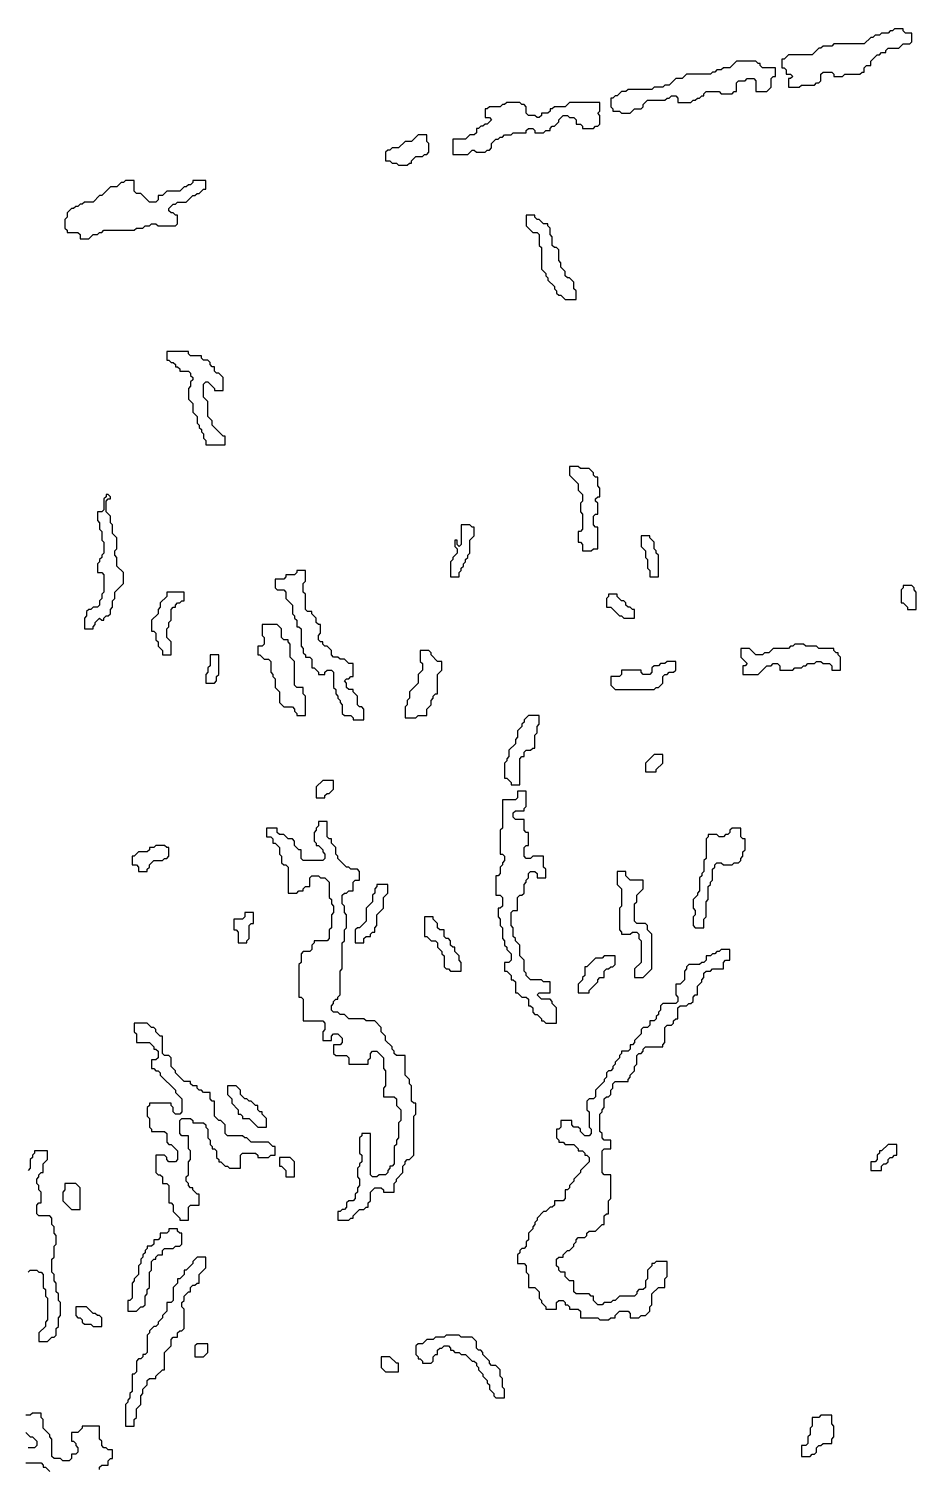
# Model space of a CAD drawing. Header units: metres. Extents: x 0 to 100, y 0 to 141.
# Drawn here: x 59.73 to 69.98, y 120.23 to 136.83 of the extents above; entities that cross this region are included whole.
import ezdxf

# ---------------------------------------------------------------- set-up
doc = ezdxf.new("R2010")
doc.units = ezdxf.units.M

msp = doc.modelspace()

# ---------------------------------------------------------------- linework, layer by layer
for points in [[(69.725, 136.825), (69.7, 136.8), (69.675, 136.8), (69.65, 136.775), (69.575, 136.775), (69.55, 136.75), (69.5, 136.75), (69.475, 136.725), (69.45, 136.725), (69.375, 136.65), (69.025, 136.65), (69, 136.625), (68.9, 136.625), (68.875, 136.6), (68.85, 136.6), (68.775, 136.525), (68.5, 136.525), (68.45, 136.475), (68.425, 136.475), (68.425, 136.375), (68.45, 136.375), (68.475, 136.35), (68.475, 136.3), (68.525, 136.3), (68.55, 136.275), (68.525, 136.25), (68.5, 136.25), (68.5, 136.15), (68.625, 136.15), (68.65, 136.175), (68.8, 136.175), (68.825, 136.2), (68.85, 136.2), (68.875, 136.225), (68.875, 136.3), (68.9, 136.325), (69, 136.325), (69.025, 136.3), (69.025, 136.275), (69.125, 136.275), (69.15, 136.3), (69.325, 136.3), (69.35, 136.325), (69.375, 136.325), (69.375, 136.375), (69.4, 136.4), (69.45, 136.4), (69.45, 136.45), (69.525, 136.525), (69.55, 136.525), (69.575, 136.55), (69.625, 136.55), (69.625, 136.575), (69.65, 136.6), (69.775, 136.6), (69.825, 136.65), (69.9, 136.65), (69.925, 136.675), (69.925, 136.775), (69.85, 136.775), (69.825, 136.8), (69.825, 136.825)], [(67.9, 136.45), (67.825, 136.375), (67.75, 136.375), (67.725, 136.35), (67.675, 136.35), (67.65, 136.325), (67.625, 136.325), (67.6, 136.3), (67.325, 136.3), (67.275, 136.25), (67.2, 136.25), (67.125, 136.175), (67.075, 136.175), (67.05, 136.15), (66.95, 136.15), (66.925, 136.125), (66.65, 136.125), (66.625, 136.1), (66.575, 136.1), (66.525, 136.05), (66.5, 136.05), (66.475, 136.025), (66.45, 136.025), (66.45, 135.925), (66.475, 135.9), (66.475, 135.875), (66.55, 135.875), (66.575, 135.85), (66.675, 135.85), (66.725, 135.9), (66.8, 135.9), (66.825, 135.925), (66.825, 135.95), (66.875, 136), (67.075, 136), (67.1, 136.025), (67.125, 136.025), (67.15, 136.05), (67.2, 136.05), (67.225, 136.025), (67.225, 135.975), (67.375, 135.975), (67.4, 136), (67.425, 136), (67.45, 136.025), (67.475, 136.025), (67.5, 136.05), (67.525, 136.05), (67.525, 136.075), (67.55, 136.1), (67.7, 136.1), (67.725, 136.075), (67.85, 136.075), (67.875, 136.1), (67.9, 136.1), (67.9, 136.2), (67.925, 136.225), (68, 136.225), (68.025, 136.25), (68.1, 136.25), (68.125, 136.225), (68.125, 136.1), (68.25, 136.1), (68.3, 136.15), (68.3, 136.25), (68.325, 136.275), (68.35, 136.275), (68.35, 136.375), (68.2, 136.375), (68.175, 136.4), (68.175, 136.425), (68.15, 136.425), (68.125, 136.45)], [(65.25, 135.975), (65.225, 135.95), (65.2, 135.95), (65.175, 135.925), (65.05, 135.925), (65.025, 135.9), (65, 135.9), (65, 135.8), (65.05, 135.8), (65.075, 135.775), (65.025, 135.725), (65, 135.725), (64.975, 135.7), (64.95, 135.7), (64.925, 135.675), (64.9, 135.675), (64.9, 135.625), (64.875, 135.6), (64.825, 135.6), (64.775, 135.55), (64.625, 135.55), (64.625, 135.375), (64.8, 135.375), (64.85, 135.425), (64.875, 135.425), (64.9, 135.4), (65, 135.4), (65.025, 135.425), (65.05, 135.425), (65.075, 135.45), (65.075, 135.5), (65.125, 135.55), (65.15, 135.55), (65.175, 135.575), (65.2, 135.575), (65.225, 135.6), (65.3, 135.6), (65.325, 135.625), (65.475, 135.625), (65.475, 135.65), (65.5, 135.675), (65.55, 135.675), (65.575, 135.65), (65.575, 135.625), (65.675, 135.625), (65.7, 135.65), (65.75, 135.65), (65.75, 135.675), (65.775, 135.7), (65.8, 135.7), (65.85, 135.75), (65.85, 135.775), (65.9, 135.825), (65.95, 135.825), (65.975, 135.8), (66.025, 135.8), (66.05, 135.775), (66.05, 135.725), (66.1, 135.725), (66.125, 135.7), (66.125, 135.675), (66.25, 135.675), (66.275, 135.7), (66.3, 135.7), (66.325, 135.725), (66.325, 135.825), (66.3, 135.85), (66.325, 135.875), (66.325, 135.975), (65.975, 135.975), (65.925, 135.925), (65.8, 135.925), (65.775, 135.9), (65.75, 135.9), (65.75, 135.875), (65.725, 135.85), (65.65, 135.85), (65.65, 135.825), (65.625, 135.8), (65.6, 135.8), (65.575, 135.825), (65.5, 135.825), (65.475, 135.85), (65.475, 135.925), (65.45, 135.95), (65.425, 135.95), (65.4, 135.975)], [(64.225, 135.6), (64.15, 135.525), (64.075, 135.525), (64, 135.45), (63.925, 135.45), (63.9, 135.425), (63.875, 135.425), (63.85, 135.4), (63.85, 135.3), (63.9, 135.3), (63.925, 135.275), (63.975, 135.275), (64, 135.25), (64.1, 135.25), (64.125, 135.275), (64.15, 135.275), (64.15, 135.3), (64.2, 135.35), (64.275, 135.35), (64.3, 135.375), (64.325, 135.375), (64.35, 135.4), (64.35, 135.5), (64.325, 135.525), (64.325, 135.6)], [(60.85, 135.075), (60.825, 135.05), (60.8, 135.05), (60.75, 135), (60.675, 135), (60.575, 134.9), (60.55, 134.9), (60.475, 134.825), (60.375, 134.825), (60.35, 134.8), (60.325, 134.8), (60.3, 134.775), (60.275, 134.775), (60.25, 134.75), (60.225, 134.75), (60.175, 134.7), (60.175, 134.65), (60.15, 134.625), (60.15, 134.525), (60.175, 134.5), (60.175, 134.475), (60.3, 134.475), (60.325, 134.45), (60.325, 134.4), (60.425, 134.4), (60.475, 134.45), (60.525, 134.45), (60.55, 134.475), (60.575, 134.475), (60.6, 134.5), (60.95, 134.5), (60.975, 134.525), (61.05, 134.525), (61.075, 134.55), (61.125, 134.55), (61.15, 134.575), (61.2, 134.575), (61.225, 134.55), (61.425, 134.55), (61.45, 134.575), (61.45, 134.675), (61.425, 134.675), (61.4, 134.7), (61.375, 134.7), (61.35, 134.725), (61.35, 134.75), (61.4, 134.8), (61.425, 134.8), (61.45, 134.825), (61.55, 134.825), (61.625, 134.9), (61.65, 134.9), (61.675, 134.925), (61.7, 134.925), (61.75, 134.975), (61.775, 134.975), (61.775, 135.075), (61.625, 135.075), (61.625, 135.05), (61.6, 135.025), (61.575, 135.025), (61.55, 135), (61.525, 135), (61.475, 134.95), (61.325, 134.95), (61.275, 134.9), (61.225, 134.9), (61.225, 134.85), (61.2, 134.825), (61.125, 134.825), (61.025, 134.925), (60.975, 134.925), (60.95, 134.95), (60.95, 135.075)], [(65.475, 134.675), (65.475, 134.55), (65.55, 134.475), (65.6, 134.475), (65.625, 134.45), (65.625, 134.325), (65.65, 134.3), (65.65, 134.05), (65.7, 134), (65.7, 133.975), (65.725, 133.95), (65.725, 133.925), (65.8, 133.85), (65.8, 133.825), (65.825, 133.8), (65.825, 133.775), (65.85, 133.75), (65.875, 133.75), (65.925, 133.7), (66.05, 133.7), (66.05, 133.8), (66.025, 133.825), (66.025, 133.9), (65.975, 133.95), (65.95, 133.95), (65.925, 133.975), (65.925, 134.025), (65.875, 134.075), (65.875, 134.125), (65.85, 134.15), (65.85, 134.275), (65.825, 134.3), (65.8, 134.3), (65.775, 134.325), (65.775, 134.425), (65.75, 134.45), (65.75, 134.525), (65.725, 134.55), (65.725, 134.575), (65.675, 134.575), (65.625, 134.625), (65.6, 134.625), (65.575, 134.65), (65.575, 134.675)], [(61.325, 133.1), (61.325, 133), (61.35, 133), (61.375, 132.975), (61.4, 132.975), (61.425, 132.95), (61.425, 132.925), (61.45, 132.925), (61.475, 132.9), (61.475, 132.875), (61.575, 132.875), (61.6, 132.85), (61.6, 132.825), (61.625, 132.8), (61.625, 132.775), (61.6, 132.75), (61.6, 132.7), (61.575, 132.675), (61.575, 132.55), (61.625, 132.5), (61.625, 132.4), (61.675, 132.35), (61.675, 132.275), (61.7, 132.25), (61.7, 132.225), (61.725, 132.2), (61.725, 132.175), (61.75, 132.15), (61.75, 132.1), (61.775, 132.075), (61.775, 132.025), (62, 132.025), (62, 132.125), (61.975, 132.125), (61.85, 132.25), (61.85, 132.3), (61.8, 132.35), (61.8, 132.525), (61.75, 132.575), (61.75, 132.725), (61.775, 132.75), (61.8, 132.75), (61.875, 132.675), (61.875, 132.65), (61.975, 132.65), (61.975, 132.8), (61.925, 132.85), (61.9, 132.85), (61.875, 132.875), (61.875, 132.925), (61.85, 132.925), (61.825, 132.95), (61.825, 132.975), (61.8, 133), (61.75, 133), (61.725, 133.025), (61.725, 133.05), (61.6, 133.05), (61.575, 133.075), (61.575, 133.1)], [(65.975, 131.775), (65.975, 131.675), (66.075, 131.575), (66.075, 131.5), (66.125, 131.45), (66.125, 131.375), (66.1, 131.35), (66.1, 131.25), (66.125, 131.225), (66.125, 131.05), (66.1, 131.025), (66.075, 131.025), (66.075, 130.9), (66.1, 130.9), (66.125, 130.875), (66.125, 130.8), (66.225, 130.8), (66.25, 130.825), (66.3, 130.825), (66.3, 131.075), (66.275, 131.075), (66.25, 131.1), (66.25, 131.2), (66.275, 131.225), (66.3, 131.225), (66.3, 131.35), (66.275, 131.375), (66.275, 131.4), (66.3, 131.425), (66.325, 131.425), (66.325, 131.525), (66.3, 131.55), (66.3, 131.65), (66.275, 131.65), (66.25, 131.675), (66.25, 131.7), (66.2, 131.75), (66.1, 131.75), (66.075, 131.775)], [(60.625, 131.45), (60.625, 131.425), (60.6, 131.4), (60.6, 131.275), (60.575, 131.25), (60.525, 131.25), (60.525, 131.15), (60.55, 131.125), (60.55, 131.05), (60.575, 131.025), (60.575, 130.925), (60.6, 130.9), (60.6, 130.775), (60.575, 130.75), (60.575, 130.725), (60.55, 130.7), (60.55, 130.675), (60.525, 130.65), (60.525, 130.55), (60.575, 130.55), (60.6, 130.525), (60.6, 130.325), (60.575, 130.3), (60.575, 130.25), (60.55, 130.225), (60.55, 130.175), (60.525, 130.15), (60.475, 130.15), (60.45, 130.125), (60.425, 130.125), (60.4, 130.1), (60.4, 130.05), (60.375, 130.025), (60.375, 129.9), (60.475, 129.9), (60.475, 129.925), (60.5, 129.95), (60.5, 129.975), (60.55, 130.025), (60.575, 130), (60.6, 130), (60.6, 130.025), (60.625, 130.05), (60.65, 130.05), (60.675, 130.075), (60.675, 130.125), (60.7, 130.15), (60.7, 130.225), (60.725, 130.25), (60.725, 130.325), (60.825, 130.425), (60.825, 130.55), (60.75, 130.625), (60.75, 130.725), (60.725, 130.75), (60.725, 130.8), (60.75, 130.825), (60.75, 130.95), (60.7, 131), (60.7, 131.1), (60.675, 131.125), (60.675, 131.2), (60.625, 131.25), (60.625, 131.375), (60.65, 131.4), (60.675, 131.4), (60.675, 131.425), (60.65, 131.45)], [(64.725, 131.1), (64.725, 130.875), (64.7, 130.85), (64.675, 130.875), (64.675, 130.925), (64.65, 130.925), (64.65, 130.85), (64.675, 130.825), (64.675, 130.775), (64.625, 130.725), (64.625, 130.7), (64.6, 130.675), (64.6, 130.5), (64.7, 130.5), (64.7, 130.55), (64.725, 130.575), (64.725, 130.6), (64.75, 130.625), (64.75, 130.65), (64.775, 130.675), (64.775, 130.7), (64.8, 130.725), (64.8, 130.75), (64.825, 130.775), (64.825, 130.925), (64.875, 130.975), (64.875, 131.075), (64.85, 131.075), (64.825, 131.1)], [(66.8, 130.975), (66.8, 130.85), (66.85, 130.8), (66.85, 130.725), (66.875, 130.7), (66.875, 130.6), (66.9, 130.575), (66.9, 130.5), (67, 130.5), (67, 130.75), (66.975, 130.775), (66.975, 130.8), (66.95, 130.825), (66.95, 130.9), (66.9, 130.95), (66.9, 130.975)], [(62.825, 130.575), (62.825, 130.55), (62.8, 130.525), (62.7, 130.525), (62.7, 130.5), (62.675, 130.475), (62.575, 130.475), (62.575, 130.375), (62.6, 130.35), (62.675, 130.35), (62.7, 130.325), (62.7, 130.25), (62.775, 130.175), (62.775, 130.075), (62.8, 130.05), (62.8, 130.025), (62.825, 130), (62.825, 129.925), (62.85, 129.925), (62.875, 129.9), (62.875, 129.7), (62.9, 129.675), (62.9, 129.625), (62.925, 129.6), (62.925, 129.575), (62.975, 129.575), (63, 129.55), (63, 129.45), (63.025, 129.45), (63.075, 129.4), (63.075, 129.375), (63.15, 129.375), (63.15, 129.4), (63.175, 129.425), (63.225, 129.425), (63.25, 129.4), (63.25, 129.225), (63.275, 129.2), (63.275, 129.15), (63.3, 129.125), (63.3, 129.1), (63.325, 129.075), (63.325, 129.05), (63.35, 129.025), (63.35, 128.925), (63.375, 128.9), (63.45, 128.9), (63.475, 128.875), (63.475, 128.85), (63.6, 128.85), (63.6, 128.975), (63.575, 129), (63.55, 129), (63.525, 129.025), (63.525, 129.125), (63.475, 129.175), (63.475, 129.2), (63.425, 129.2), (63.4, 129.225), (63.4, 129.275), (63.375, 129.3), (63.4, 129.325), (63.425, 129.325), (63.45, 129.35), (63.475, 129.35), (63.475, 129.5), (63.425, 129.5), (63.375, 129.55), (63.325, 129.55), (63.3, 129.575), (63.25, 129.575), (63.225, 129.6), (63.225, 129.65), (63.175, 129.7), (63.15, 129.7), (63.125, 129.725), (63.125, 129.75), (63.1, 129.75), (63.075, 129.775), (63.075, 129.825), (63.1, 129.85), (63.1, 129.95), (63.075, 129.95), (63.05, 129.975), (63.05, 130.025), (63, 130.075), (63, 130.1), (62.95, 130.1), (62.925, 130.125), (62.925, 130.3), (62.9, 130.325), (62.9, 130.425), (62.925, 130.45), (62.925, 130.575)], [(61.325, 130.325), (61.325, 130.275), (61.25, 130.2), (61.25, 130.15), (61.225, 130.125), (61.225, 130.075), (61.15, 130), (61.15, 129.875), (61.175, 129.875), (61.2, 129.85), (61.2, 129.775), (61.225, 129.75), (61.225, 129.7), (61.275, 129.65), (61.275, 129.6), (61.375, 129.6), (61.375, 129.75), (61.325, 129.8), (61.325, 129.9), (61.35, 129.925), (61.35, 129.975), (61.375, 130), (61.375, 130.125), (61.4, 130.15), (61.425, 130.15), (61.425, 130.175), (61.45, 130.2), (61.475, 130.2), (61.5, 130.225), (61.525, 130.225), (61.525, 130.325)], [(69.825, 130.4), (69.825, 130.375), (69.8, 130.35), (69.8, 130.2), (69.825, 130.2), (69.875, 130.15), (69.875, 130.125), (69.975, 130.125), (69.975, 130.325), (69.95, 130.35), (69.95, 130.375), (69.925, 130.4)], [(66.425, 130.3), (66.425, 130.275), (66.4, 130.25), (66.4, 130.15), (66.45, 130.15), (66.55, 130.05), (66.575, 130.05), (66.6, 130.025), (66.725, 130.025), (66.725, 130.125), (66.7, 130.125), (66.675, 130.15), (66.65, 130.15), (66.625, 130.175), (66.625, 130.2), (66.6, 130.225), (66.575, 130.225), (66.525, 130.275), (66.525, 130.3)], [(62.425, 129.95), (62.425, 129.825), (62.45, 129.8), (62.45, 129.725), (62.425, 129.7), (62.375, 129.7), (62.375, 129.6), (62.4, 129.6), (62.45, 129.55), (62.5, 129.55), (62.525, 129.525), (62.525, 129.4), (62.55, 129.375), (62.55, 129.35), (62.575, 129.325), (62.575, 129.225), (62.625, 129.175), (62.625, 129.05), (62.675, 129), (62.775, 129), (62.8, 128.975), (62.8, 128.95), (62.825, 128.925), (62.825, 128.9), (62.925, 128.9), (62.925, 129.125), (62.9, 129.15), (62.9, 129.225), (62.825, 129.225), (62.8, 129.25), (62.8, 129.525), (62.75, 129.575), (62.75, 129.725), (62.725, 129.75), (62.725, 129.775), (62.675, 129.775), (62.65, 129.8), (62.65, 129.9), (62.6, 129.95)], [(64.25, 129.65), (64.25, 129.525), (64.275, 129.5), (64.275, 129.425), (64.225, 129.375), (64.225, 129.275), (64.125, 129.175), (64.125, 129.1), (64.1, 129.075), (64.1, 129.025), (64.075, 129), (64.075, 128.875), (64.2, 128.875), (64.225, 128.9), (64.325, 128.9), (64.325, 128.975), (64.375, 129.025), (64.375, 129.075), (64.4, 129.1), (64.4, 129.125), (64.425, 129.15), (64.45, 129.15), (64.45, 129.375), (64.5, 129.425), (64.5, 129.525), (64.45, 129.525), (64.375, 129.6), (64.375, 129.625), (64.35, 129.65)], [(68.575, 129.725), (68.55, 129.7), (68.525, 129.7), (68.5, 129.675), (68.325, 129.675), (68.275, 129.625), (68.225, 129.625), (68.2, 129.6), (68.125, 129.6), (68.05, 129.675), (67.95, 129.675), (67.95, 129.575), (68.025, 129.5), (68, 129.475), (67.975, 129.475), (67.975, 129.375), (68.15, 129.375), (68.25, 129.475), (68.3, 129.475), (68.325, 129.5), (68.375, 129.5), (68.4, 129.475), (68.4, 129.425), (68.55, 129.425), (68.575, 129.45), (68.65, 129.45), (68.675, 129.475), (68.7, 129.475), (68.725, 129.5), (68.8, 129.5), (68.825, 129.525), (68.875, 129.525), (68.9, 129.5), (68.975, 129.5), (69, 129.475), (69, 129.425), (69.1, 129.425), (69.1, 129.575), (69.075, 129.6), (69.075, 129.625), (69.05, 129.625), (69.025, 129.65), (69.025, 129.675), (68.85, 129.675), (68.825, 129.7), (68.7, 129.7), (68.675, 129.725)], [(61.825, 129.6), (61.825, 129.475), (61.8, 129.45), (61.8, 129.4), (61.775, 129.375), (61.775, 129.275), (61.875, 129.275), (61.9, 129.3), (61.9, 129.35), (61.925, 129.375), (61.925, 129.6)], [(67.1, 129.525), (67.075, 129.5), (67.025, 129.5), (67, 129.475), (66.95, 129.475), (66.925, 129.45), (66.925, 129.4), (66.9, 129.375), (66.825, 129.375), (66.8, 129.4), (66.8, 129.425), (66.575, 129.425), (66.575, 129.375), (66.55, 129.35), (66.45, 129.35), (66.45, 129.25), (66.5, 129.2), (66.95, 129.2), (66.975, 129.225), (67, 129.225), (67.05, 129.275), (67.05, 129.35), (67.075, 129.375), (67.1, 129.375), (67.125, 129.4), (67.175, 129.4), (67.2, 129.425), (67.2, 129.525)], [(65.5, 128.9), (65.45, 128.85), (65.45, 128.825), (65.425, 128.8), (65.425, 128.775), (65.375, 128.725), (65.375, 128.65), (65.35, 128.625), (65.35, 128.575), (65.275, 128.5), (65.275, 128.425), (65.25, 128.4), (65.25, 128.375), (65.225, 128.35), (65.225, 128.175), (65.25, 128.175), (65.3, 128.125), (65.3, 128.1), (65.4, 128.1), (65.4, 128.4), (65.425, 128.425), (65.45, 128.425), (65.45, 128.475), (65.475, 128.5), (65.525, 128.5), (65.55, 128.525), (65.575, 128.525), (65.575, 128.675), (65.6, 128.7), (65.6, 128.775), (65.625, 128.8), (65.625, 128.9)], [(66.95, 128.45), (66.85, 128.35), (66.85, 128.25), (66.975, 128.25), (66.975, 128.275), (67.05, 128.35), (67.05, 128.45)], [(63.125, 128.15), (63.05, 128.075), (63.05, 127.95), (63.15, 127.95), (63.15, 127.975), (63.175, 128), (63.2, 128), (63.25, 128.05), (63.25, 128.15)], [(65.375, 128.025), (65.375, 127.95), (65.35, 127.925), (65.2, 127.925), (65.2, 127.6), (65.175, 127.575), (65.175, 127.3), (65.2, 127.3), (65.225, 127.275), (65.225, 127.225), (65.2, 127.2), (65.2, 127.175), (65.175, 127.15), (65.175, 127.075), (65.15, 127.05), (65.125, 127.05), (65.125, 126.825), (65.175, 126.825), (65.2, 126.8), (65.2, 126.7), (65.175, 126.675), (65.15, 126.675), (65.15, 126.575), (65.175, 126.55), (65.175, 126.475), (65.2, 126.45), (65.2, 126.325), (65.225, 126.3), (65.225, 126.25), (65.25, 126.225), (65.25, 126.2), (65.3, 126.15), (65.3, 126.075), (65.275, 126.05), (65.225, 126.05), (65.225, 125.95), (65.25, 125.95), (65.3, 125.9), (65.3, 125.85), (65.325, 125.85), (65.35, 125.825), (65.35, 125.7), (65.375, 125.7), (65.425, 125.65), (65.475, 125.65), (65.5, 125.625), (65.5, 125.55), (65.525, 125.55), (65.55, 125.525), (65.55, 125.475), (65.575, 125.45), (65.6, 125.45), (65.65, 125.4), (65.65, 125.375), (65.675, 125.375), (65.7, 125.35), (65.825, 125.35), (65.825, 125.525), (65.775, 125.575), (65.775, 125.6), (65.75, 125.625), (65.65, 125.625), (65.6, 125.675), (65.625, 125.7), (65.75, 125.7), (65.75, 125.825), (65.675, 125.825), (65.65, 125.85), (65.525, 125.85), (65.475, 125.9), (65.475, 125.925), (65.45, 125.95), (65.45, 126.075), (65.4, 126.125), (65.4, 126.25), (65.35, 126.3), (65.35, 126.325), (65.325, 126.35), (65.325, 126.45), (65.3, 126.475), (65.3, 126.625), (65.325, 126.65), (65.375, 126.65), (65.375, 126.8), (65.4, 126.825), (65.425, 126.825), (65.45, 126.85), (65.45, 126.95), (65.475, 126.975), (65.475, 127), (65.5, 127.025), (65.5, 127.075), (65.525, 127.1), (65.575, 127.1), (65.6, 127.075), (65.6, 127.025), (65.7, 127.025), (65.7, 127.125), (65.675, 127.15), (65.675, 127.275), (65.55, 127.275), (65.525, 127.25), (65.475, 127.25), (65.45, 127.275), (65.45, 127.375), (65.475, 127.4), (65.5, 127.4), (65.5, 127.55), (65.475, 127.55), (65.45, 127.575), (65.45, 127.7), (65.35, 127.7), (65.325, 127.725), (65.325, 127.775), (65.35, 127.8), (65.45, 127.8), (65.45, 127.825), (65.475, 127.85), (65.475, 128.025)], [(63.075, 127.675), (63.075, 127.625), (63.05, 127.6), (63.05, 127.575), (63.025, 127.55), (63.025, 127.45), (63.05, 127.425), (63.05, 127.4), (63.075, 127.4), (63.125, 127.35), (63.125, 127.325), (63.15, 127.3), (63.15, 127.25), (63.125, 127.225), (62.9, 127.225), (62.875, 127.25), (62.875, 127.35), (62.85, 127.35), (62.8, 127.4), (62.8, 127.45), (62.775, 127.475), (62.725, 127.475), (62.675, 127.525), (62.625, 127.525), (62.6, 127.55), (62.6, 127.6), (62.475, 127.6), (62.475, 127.5), (62.525, 127.5), (62.55, 127.475), (62.55, 127.425), (62.575, 127.425), (62.625, 127.375), (62.625, 127.3), (62.65, 127.275), (62.65, 127.2), (62.675, 127.175), (62.7, 127.175), (62.725, 127.15), (62.725, 126.85), (62.825, 126.85), (62.85, 126.875), (62.9, 126.875), (62.9, 126.9), (62.925, 126.925), (62.975, 126.925), (62.975, 127.025), (63, 127.05), (63.075, 127.05), (63.1, 127.025), (63.15, 127.025), (63.2, 126.975), (63.2, 126.8), (63.225, 126.775), (63.225, 126.725), (63.25, 126.7), (63.25, 126.625), (63.225, 126.6), (63.225, 126.45), (63.2, 126.425), (63.2, 126.325), (63.175, 126.3), (63.025, 126.3), (63.025, 126.275), (63, 126.25), (63, 126.2), (62.975, 126.175), (62.9, 126.175), (62.875, 126.15), (62.875, 126.05), (62.85, 126.025), (62.85, 125.65), (62.875, 125.65), (62.9, 125.625), (62.9, 125.375), (63.125, 125.375), (63.15, 125.35), (63.15, 125.275), (63.125, 125.25), (63.125, 125.15), (63.225, 125.15), (63.225, 125.2), (63.25, 125.225), (63.3, 125.225), (63.35, 125.175), (63.35, 125.125), (63.325, 125.1), (63.25, 125.1), (63.25, 125), (63.275, 124.975), (63.4, 124.975), (63.425, 124.95), (63.425, 124.875), (63.65, 124.875), (63.65, 124.925), (63.675, 124.95), (63.675, 125), (63.7, 125.025), (63.75, 125.025), (63.825, 124.95), (63.825, 124.825), (63.85, 124.8), (63.85, 124.625), (63.825, 124.6), (63.825, 124.5), (63.95, 124.5), (63.975, 124.475), (63.975, 124.4), (64.025, 124.35), (64.025, 124.225), (64, 124.2), (64, 124.025), (63.975, 124), (63.975, 123.95), (63.95, 123.925), (63.95, 123.725), (63.925, 123.7), (63.9, 123.7), (63.9, 123.675), (63.875, 123.65), (63.875, 123.625), (63.85, 123.6), (63.775, 123.6), (63.75, 123.575), (63.7, 123.575), (63.675, 123.6), (63.675, 124.075), (63.575, 124.075), (63.575, 124.05), (63.55, 124.025), (63.55, 123.85), (63.575, 123.825), (63.575, 123.75), (63.55, 123.725), (63.55, 123.7), (63.525, 123.675), (63.525, 123.575), (63.55, 123.55), (63.55, 123.475), (63.525, 123.45), (63.525, 123.4), (63.5, 123.375), (63.5, 123.325), (63.475, 123.3), (63.425, 123.3), (63.4, 123.275), (63.4, 123.225), (63.375, 123.2), (63.35, 123.2), (63.325, 123.175), (63.3, 123.175), (63.3, 123.075), (63.425, 123.075), (63.45, 123.1), (63.475, 123.1), (63.475, 123.125), (63.55, 123.2), (63.6, 123.2), (63.625, 123.225), (63.65, 123.225), (63.65, 123.275), (63.675, 123.3), (63.675, 123.4), (63.725, 123.45), (63.8, 123.45), (63.825, 123.425), (63.825, 123.4), (63.95, 123.4), (63.95, 123.5), (63.975, 123.525), (63.975, 123.55), (64.05, 123.625), (64.05, 123.7), (64.075, 123.725), (64.075, 123.75), (64.1, 123.775), (64.125, 123.775), (64.175, 123.825), (64.175, 124.275), (64.2, 124.3), (64.2, 124.425), (64.175, 124.425), (64.15, 124.45), (64.15, 124.625), (64.125, 124.65), (64.125, 124.7), (64.075, 124.75), (64.075, 124.975), (63.975, 124.975), (63.95, 125), (63.95, 125.025), (63.925, 125.05), (63.925, 125.075), (63.85, 125.15), (63.85, 125.2), (63.8, 125.25), (63.8, 125.3), (63.725, 125.375), (63.625, 125.375), (63.6, 125.4), (63.425, 125.4), (63.375, 125.45), (63.325, 125.45), (63.3, 125.475), (63.25, 125.475), (63.225, 125.5), (63.225, 125.55), (63.25, 125.575), (63.25, 125.6), (63.275, 125.625), (63.3, 125.625), (63.3, 125.65), (63.325, 125.675), (63.325, 125.95), (63.35, 125.975), (63.35, 126.275), (63.375, 126.3), (63.375, 126.425), (63.4, 126.45), (63.4, 126.6), (63.375, 126.625), (63.375, 126.7), (63.35, 126.725), (63.35, 126.825), (63.375, 126.85), (63.4, 126.85), (63.425, 126.875), (63.475, 126.875), (63.475, 126.975), (63.5, 127), (63.55, 127), (63.55, 127.1), (63.525, 127.125), (63.45, 127.125), (63.425, 127.15), (63.4, 127.15), (63.3, 127.25), (63.3, 127.275), (63.275, 127.3), (63.275, 127.375), (63.225, 127.425), (63.225, 127.475), (63.2, 127.475), (63.175, 127.5), (63.175, 127.675)], [(67.85, 127.6), (67.825, 127.575), (67.825, 127.55), (67.8, 127.525), (67.775, 127.525), (67.75, 127.5), (67.7, 127.5), (67.675, 127.525), (67.575, 127.525), (67.575, 127.5), (67.55, 127.475), (67.55, 127.25), (67.525, 127.225), (67.525, 127.1), (67.5, 127.075), (67.5, 127.05), (67.475, 127.025), (67.475, 126.875), (67.45, 126.85), (67.45, 126.825), (67.4, 126.775), (67.4, 126.675), (67.425, 126.65), (67.425, 126.6), (67.4, 126.575), (67.4, 126.475), (67.425, 126.45), (67.525, 126.45), (67.525, 126.55), (67.55, 126.575), (67.55, 126.75), (67.575, 126.775), (67.575, 126.925), (67.6, 126.95), (67.6, 126.975), (67.625, 127), (67.625, 127.125), (67.65, 127.15), (67.65, 127.175), (67.675, 127.2), (67.725, 127.2), (67.75, 127.175), (67.85, 127.175), (67.875, 127.2), (67.925, 127.2), (67.95, 127.225), (67.95, 127.25), (67.975, 127.275), (67.975, 127.325), (68, 127.35), (68, 127.475), (67.975, 127.475), (67.95, 127.5), (67.95, 127.6)], [(61.2, 127.4), (61.175, 127.375), (61.125, 127.375), (61.125, 127.35), (61.1, 127.325), (61, 127.325), (60.95, 127.275), (60.925, 127.275), (60.925, 127.175), (60.975, 127.175), (61, 127.15), (61, 127.1), (61.1, 127.1), (61.1, 127.125), (61.125, 127.15), (61.125, 127.175), (61.175, 127.225), (61.275, 127.225), (61.3, 127.25), (61.325, 127.25), (61.35, 127.275), (61.35, 127.375), (61.325, 127.375), (61.3, 127.4)], [(66.525, 127.1), (66.525, 126.95), (66.575, 126.9), (66.575, 126.7), (66.55, 126.675), (66.55, 126.425), (66.575, 126.4), (66.575, 126.375), (66.675, 126.375), (66.7, 126.4), (66.75, 126.4), (66.775, 126.375), (66.775, 126.325), (66.8, 126.3), (66.8, 126.05), (66.725, 125.975), (66.725, 125.875), (66.825, 125.875), (66.925, 125.975), (66.925, 126.375), (66.875, 126.425), (66.875, 126.475), (66.85, 126.5), (66.75, 126.5), (66.725, 126.525), (66.725, 126.725), (66.75, 126.75), (66.75, 126.825), (66.825, 126.9), (66.825, 127), (66.675, 127), (66.625, 127.05), (66.625, 127.1)], [(63.75, 126.95), (63.75, 126.925), (63.725, 126.9), (63.725, 126.85), (63.7, 126.825), (63.7, 126.75), (63.625, 126.675), (63.625, 126.525), (63.55, 126.45), (63.525, 126.45), (63.5, 126.425), (63.5, 126.275), (63.6, 126.275), (63.6, 126.325), (63.625, 126.35), (63.675, 126.35), (63.675, 126.375), (63.7, 126.4), (63.725, 126.4), (63.725, 126.45), (63.75, 126.475), (63.75, 126.6), (63.825, 126.675), (63.825, 126.8), (63.875, 126.85), (63.875, 126.95)], [(62.225, 126.625), (62.225, 126.575), (62.2, 126.55), (62.1, 126.55), (62.1, 126.425), (62.125, 126.425), (62.15, 126.4), (62.15, 126.275), (62.25, 126.275), (62.25, 126.3), (62.275, 126.325), (62.275, 126.475), (62.3, 126.5), (62.325, 126.5), (62.325, 126.625)], [(64.3, 126.575), (64.3, 126.35), (64.325, 126.35), (64.375, 126.3), (64.425, 126.3), (64.45, 126.275), (64.45, 126.225), (64.5, 126.175), (64.5, 126.15), (64.525, 126.125), (64.525, 126), (64.55, 125.975), (64.575, 125.975), (64.6, 125.95), (64.725, 125.95), (64.725, 126.05), (64.7, 126.075), (64.7, 126.125), (64.65, 126.175), (64.65, 126.225), (64.625, 126.225), (64.6, 126.25), (64.6, 126.3), (64.575, 126.325), (64.55, 126.325), (64.525, 126.35), (64.525, 126.425), (64.475, 126.425), (64.45, 126.45), (64.45, 126.5), (64.4, 126.55), (64.4, 126.575)], [(67.725, 126.2), (67.7, 126.175), (67.675, 126.175), (67.65, 126.15), (67.625, 126.15), (67.6, 126.125), (67.55, 126.125), (67.55, 126.075), (67.525, 126.05), (67.5, 126.05), (67.475, 126.025), (67.35, 126.025), (67.325, 126), (67.325, 125.975), (67.3, 125.95), (67.3, 125.85), (67.25, 125.8), (67.2, 125.8), (67.2, 125.675), (67.225, 125.65), (67.225, 125.6), (67.2, 125.575), (67.05, 125.575), (67.025, 125.55), (67.025, 125.5), (67, 125.475), (67, 125.45), (66.975, 125.425), (66.975, 125.4), (66.95, 125.375), (66.9, 125.375), (66.9, 125.325), (66.875, 125.3), (66.825, 125.3), (66.8, 125.275), (66.8, 125.225), (66.725, 125.15), (66.725, 125.125), (66.7, 125.1), (66.675, 125.1), (66.675, 125.05), (66.65, 125.025), (66.575, 125.025), (66.575, 125), (66.55, 124.975), (66.55, 124.95), (66.5, 124.9), (66.5, 124.875), (66.475, 124.85), (66.475, 124.825), (66.45, 124.8), (66.425, 124.8), (66.4, 124.775), (66.4, 124.725), (66.375, 124.7), (66.375, 124.675), (66.275, 124.575), (66.275, 124.5), (66.25, 124.475), (66.2, 124.475), (66.175, 124.45), (66.175, 124.35), (66.2, 124.325), (66.2, 124.15), (66.225, 124.125), (66.225, 124.075), (66.2, 124.05), (66.15, 124.05), (66.1, 124.1), (66.1, 124.125), (66.075, 124.15), (66.025, 124.15), (66, 124.175), (66, 124.225), (65.875, 124.225), (65.875, 124.15), (65.85, 124.125), (65.825, 124.125), (65.825, 124.025), (65.85, 124), (65.85, 123.975), (65.9, 123.975), (65.925, 123.95), (66.025, 123.95), (66.075, 123.9), (66.075, 123.875), (66.125, 123.875), (66.15, 123.85), (66.15, 123.825), (66.175, 123.825), (66.2, 123.8), (66.2, 123.75), (66.1, 123.65), (66.1, 123.625), (66.025, 123.55), (66.025, 123.525), (65.975, 123.475), (65.975, 123.45), (65.95, 123.425), (65.925, 123.425), (65.925, 123.325), (65.9, 123.3), (65.8, 123.3), (65.8, 123.25), (65.775, 123.225), (65.75, 123.225), (65.7, 123.175), (65.675, 123.175), (65.6, 123.1), (65.6, 123.075), (65.575, 123.05), (65.575, 123.025), (65.55, 123), (65.55, 122.975), (65.5, 122.925), (65.5, 122.85), (65.475, 122.825), (65.475, 122.775), (65.45, 122.75), (65.425, 122.75), (65.4, 122.725), (65.4, 122.7), (65.375, 122.675), (65.375, 122.575), (65.45, 122.575), (65.475, 122.55), (65.475, 122.475), (65.5, 122.45), (65.5, 122.3), (65.575, 122.3), (65.625, 122.25), (65.625, 122.175), (65.65, 122.15), (65.65, 122.125), (65.7, 122.075), (65.7, 122.05), (65.825, 122.05), (65.825, 122.125), (65.85, 122.15), (65.9, 122.15), (65.925, 122.125), (65.925, 122.1), (65.95, 122.1), (65.975, 122.075), (65.975, 122.05), (66.075, 122.05), (66.1, 122.025), (66.1, 121.95), (66.3, 121.95), (66.325, 121.925), (66.425, 121.925), (66.45, 121.95), (66.5, 121.95), (66.5, 121.975), (66.55, 122.025), (66.65, 122.025), (66.675, 122), (66.675, 121.95), (66.775, 121.95), (66.8, 121.975), (66.85, 121.975), (66.9, 122.025), (66.9, 122.075), (66.925, 122.1), (66.925, 122.225), (67, 122.3), (67.075, 122.3), (67.075, 122.4), (67.1, 122.425), (67.1, 122.6), (66.975, 122.6), (66.95, 122.575), (66.925, 122.575), (66.925, 122.55), (66.875, 122.5), (66.875, 122.4), (66.85, 122.375), (66.85, 122.3), (66.825, 122.275), (66.775, 122.275), (66.75, 122.25), (66.75, 122.225), (66.725, 122.2), (66.55, 122.2), (66.5, 122.15), (66.475, 122.15), (66.45, 122.125), (66.375, 122.125), (66.35, 122.1), (66.3, 122.1), (66.25, 122.15), (66.25, 122.2), (66.225, 122.2), (66.2, 122.225), (66.05, 122.225), (66.025, 122.25), (66.025, 122.375), (65.975, 122.375), (65.925, 122.425), (65.925, 122.475), (65.875, 122.475), (65.85, 122.5), (65.85, 122.525), (65.825, 122.55), (65.825, 122.625), (65.85, 122.65), (65.9, 122.65), (65.9, 122.675), (65.95, 122.725), (65.975, 122.725), (66.025, 122.775), (66.025, 122.8), (66.05, 122.825), (66.05, 122.85), (66.075, 122.875), (66.15, 122.875), (66.175, 122.9), (66.175, 122.925), (66.2, 122.95), (66.275, 122.95), (66.35, 123.025), (66.375, 123.025), (66.375, 123.125), (66.4, 123.15), (66.425, 123.15), (66.425, 123.3), (66.45, 123.325), (66.45, 123.6), (66.375, 123.6), (66.35, 123.625), (66.35, 123.875), (66.375, 123.9), (66.45, 123.9), (66.45, 124), (66.375, 124), (66.35, 124.025), (66.35, 124.075), (66.325, 124.1), (66.325, 124.3), (66.35, 124.325), (66.35, 124.35), (66.375, 124.375), (66.375, 124.475), (66.4, 124.5), (66.425, 124.5), (66.45, 124.525), (66.45, 124.575), (66.475, 124.6), (66.475, 124.65), (66.5, 124.675), (66.65, 124.675), (66.65, 124.7), (66.675, 124.725), (66.675, 124.75), (66.725, 124.8), (66.725, 124.85), (66.75, 124.875), (66.75, 124.975), (66.775, 125), (66.8, 125), (66.825, 125.025), (66.825, 125.05), (66.85, 125.075), (67.05, 125.075), (67.05, 125.1), (67.075, 125.125), (67.075, 125.3), (67.1, 125.325), (67.15, 125.325), (67.175, 125.35), (67.175, 125.375), (67.2, 125.4), (67.225, 125.4), (67.225, 125.525), (67.25, 125.55), (67.325, 125.55), (67.35, 125.575), (67.375, 125.575), (67.4, 125.6), (67.4, 125.65), (67.425, 125.675), (67.45, 125.675), (67.45, 125.775), (67.5, 125.825), (67.5, 125.85), (67.525, 125.875), (67.525, 125.925), (67.55, 125.95), (67.6, 125.95), (67.625, 125.975), (67.75, 125.975), (67.75, 126.05), (67.775, 126.075), (67.825, 126.075), (67.825, 126.2)], [(66.375, 126.125), (66.35, 126.1), (66.275, 126.1), (66.175, 126), (66.15, 126), (66.15, 125.9), (66.125, 125.875), (66.125, 125.85), (66.075, 125.8), (66.075, 125.7), (66.2, 125.7), (66.2, 125.725), (66.3, 125.825), (66.3, 125.85), (66.325, 125.875), (66.375, 125.875), (66.375, 125.95), (66.4, 125.975), (66.425, 125.975), (66.45, 126), (66.475, 126), (66.5, 126.025), (66.5, 126.125)], [(60.95, 125.35), (60.95, 125.25), (60.975, 125.225), (60.975, 125.125), (61.125, 125.125), (61.175, 125.075), (61.175, 125.05), (61.2, 125.05), (61.225, 125.025), (61.225, 124.95), (61.2, 124.925), (61.15, 124.925), (61.15, 124.825), (61.175, 124.825), (61.2, 124.8), (61.225, 124.8), (61.25, 124.775), (61.25, 124.75), (61.425, 124.575), (61.425, 124.55), (61.5, 124.475), (61.5, 124.325), (61.475, 124.3), (61.425, 124.3), (61.4, 124.325), (61.4, 124.375), (61.375, 124.4), (61.375, 124.425), (61.125, 124.425), (61.125, 124.4), (61.1, 124.375), (61.1, 124.275), (61.125, 124.25), (61.125, 124.15), (61.15, 124.125), (61.15, 124.1), (61.3, 124.1), (61.325, 124.075), (61.325, 123.975), (61.35, 123.95), (61.375, 123.95), (61.45, 123.875), (61.45, 123.775), (61.425, 123.75), (61.35, 123.75), (61.325, 123.775), (61.325, 123.8), (61.3, 123.825), (61.2, 123.825), (61.2, 123.625), (61.225, 123.6), (61.25, 123.6), (61.275, 123.575), (61.275, 123.5), (61.325, 123.5), (61.35, 123.475), (61.35, 123.275), (61.375, 123.275), (61.4, 123.25), (61.4, 123.175), (61.475, 123.1), (61.475, 123.075), (61.575, 123.075), (61.575, 123.225), (61.6, 123.25), (61.7, 123.25), (61.7, 123.375), (61.675, 123.375), (61.625, 123.425), (61.625, 123.45), (61.6, 123.45), (61.575, 123.475), (61.575, 123.5), (61.55, 123.525), (61.55, 123.575), (61.575, 123.6), (61.575, 123.75), (61.6, 123.775), (61.6, 123.875), (61.575, 123.9), (61.575, 124.05), (61.5, 124.05), (61.475, 124.075), (61.475, 124.225), (61.5, 124.25), (61.6, 124.25), (61.625, 124.225), (61.625, 124.2), (61.75, 124.2), (61.775, 124.175), (61.775, 124.15), (61.8, 124.125), (61.8, 124.025), (61.825, 124), (61.825, 123.95), (61.85, 123.925), (61.85, 123.9), (61.875, 123.9), (61.9, 123.875), (61.9, 123.8), (61.925, 123.775), (61.925, 123.75), (61.95, 123.75), (62, 123.7), (62.025, 123.7), (62.05, 123.675), (62.175, 123.675), (62.175, 123.825), (62.2, 123.85), (62.35, 123.85), (62.375, 123.825), (62.375, 123.8), (62.5, 123.8), (62.525, 123.825), (62.575, 123.825), (62.575, 123.925), (62.55, 123.925), (62.5, 123.975), (62.3, 123.975), (62.25, 124.025), (62.225, 124.025), (62.2, 124.05), (62.025, 124.05), (62, 124.075), (62, 124.175), (61.95, 124.225), (61.925, 124.225), (61.875, 124.275), (61.875, 124.45), (61.85, 124.45), (61.825, 124.475), (61.825, 124.55), (61.75, 124.55), (61.725, 124.575), (61.7, 124.575), (61.675, 124.6), (61.675, 124.625), (61.625, 124.625), (61.6, 124.65), (61.6, 124.675), (61.525, 124.675), (61.425, 124.775), (61.425, 124.8), (61.375, 124.85), (61.375, 124.95), (61.35, 124.975), (61.3, 124.975), (61.275, 125), (61.275, 125.2), (61.25, 125.2), (61.2, 125.25), (61.2, 125.275), (61.175, 125.3), (61.15, 125.3), (61.1, 125.35)], [(62.025, 124.625), (62.025, 124.525), (62.075, 124.475), (62.075, 124.425), (62.15, 124.35), (62.15, 124.3), (62.175, 124.3), (62.2, 124.275), (62.2, 124.25), (62.275, 124.25), (62.375, 124.15), (62.475, 124.15), (62.475, 124.25), (62.425, 124.3), (62.425, 124.325), (62.4, 124.325), (62.375, 124.35), (62.375, 124.4), (62.35, 124.4), (62.3, 124.45), (62.275, 124.45), (62.25, 124.475), (62.225, 124.475), (62.175, 124.525), (62.175, 124.575), (62.125, 124.625)], [(69.65, 123.95), (69.575, 123.875), (69.55, 123.875), (69.55, 123.85), (69.525, 123.825), (69.525, 123.775), (69.5, 123.75), (69.45, 123.75), (69.45, 123.65), (69.575, 123.65), (69.575, 123.7), (69.6, 123.725), (69.625, 123.725), (69.65, 123.75), (69.65, 123.775), (69.675, 123.8), (69.7, 123.8), (69.725, 123.825), (69.75, 123.825), (69.75, 123.95)], [(62.625, 123.8), (62.625, 123.7), (62.65, 123.7), (62.7, 123.65), (62.7, 123.575), (62.8, 123.575), (62.8, 123.75), (62.75, 123.8)], [(60.15, 123.5), (60.15, 123.425), (60.125, 123.4), (60.125, 123.3), (60.225, 123.2), (60.325, 123.2), (60.325, 123.45), (60.275, 123.5)], [(61.35, 122.975), (61.35, 122.95), (61.325, 122.925), (61.25, 122.925), (61.25, 122.875), (61.225, 122.85), (61.175, 122.85), (61.175, 122.8), (61.15, 122.775), (61.1, 122.775), (61.1, 122.75), (61.075, 122.725), (61.075, 122.7), (61.05, 122.675), (61.05, 122.65), (61.025, 122.625), (61.025, 122.575), (61, 122.55), (61, 122.45), (60.95, 122.4), (60.95, 122.375), (60.925, 122.35), (60.925, 122.175), (60.9, 122.15), (60.875, 122.15), (60.875, 122.025), (60.975, 122.025), (61.025, 122.075), (61.05, 122.075), (61.075, 122.1), (61.075, 122.2), (61.1, 122.225), (61.1, 122.275), (61.125, 122.3), (61.125, 122.475), (61.15, 122.5), (61.15, 122.6), (61.175, 122.625), (61.2, 122.625), (61.2, 122.65), (61.225, 122.675), (61.275, 122.675), (61.275, 122.725), (61.3, 122.75), (61.4, 122.75), (61.425, 122.775), (61.475, 122.775), (61.5, 122.8), (61.5, 122.925), (61.475, 122.925), (61.45, 122.95), (61.45, 122.975)], [(61.675, 122.65), (61.625, 122.6), (61.625, 122.575), (61.55, 122.5), (61.525, 122.5), (61.525, 122.45), (61.475, 122.4), (61.45, 122.4), (61.45, 122.35), (61.4, 122.3), (61.4, 122.15), (61.375, 122.125), (61.325, 122.125), (61.325, 122.025), (61.275, 121.975), (61.275, 121.95), (61.225, 121.9), (61.225, 121.875), (61.2, 121.85), (61.175, 121.85), (61.125, 121.8), (61.125, 121.775), (61.1, 121.75), (61.1, 121.55), (61.075, 121.525), (61.05, 121.525), (61.05, 121.5), (61.025, 121.475), (61, 121.475), (60.975, 121.45), (60.975, 121.325), (60.95, 121.3), (60.925, 121.3), (60.925, 121.1), (60.9, 121.075), (60.9, 121.025), (60.875, 121), (60.875, 120.975), (60.85, 120.95), (60.85, 120.7), (60.95, 120.7), (60.95, 120.775), (60.975, 120.8), (60.975, 120.9), (61.025, 120.95), (61.025, 121.05), (61.05, 121.075), (61.05, 121.125), (61.1, 121.175), (61.1, 121.225), (61.125, 121.25), (61.2, 121.25), (61.2, 121.275), (61.275, 121.35), (61.3, 121.35), (61.3, 121.55), (61.375, 121.625), (61.375, 121.7), (61.4, 121.725), (61.45, 121.725), (61.45, 121.775), (61.475, 121.8), (61.5, 121.8), (61.525, 121.825), (61.525, 122.05), (61.5, 122.075), (61.5, 122.125), (61.525, 122.15), (61.525, 122.2), (61.575, 122.25), (61.6, 122.25), (61.6, 122.3), (61.625, 122.325), (61.65, 122.325), (61.675, 122.35), (61.7, 122.35), (61.7, 122.45), (61.775, 122.525), (61.775, 122.65)], [(60.275, 122.075), (60.275, 121.975), (60.3, 121.95), (60.325, 121.95), (60.35, 121.925), (60.35, 121.9), (60.375, 121.875), (60.45, 121.875), (60.475, 121.85), (60.575, 121.85), (60.575, 121.95), (60.55, 121.975), (60.525, 121.975), (60.5, 122), (60.475, 122), (60.4, 122.075)], [(64.55, 121.75), (64.525, 121.725), (64.425, 121.725), (64.4, 121.7), (64.325, 121.7), (64.275, 121.65), (64.225, 121.65), (64.2, 121.625), (64.2, 121.525), (64.225, 121.5), (64.225, 121.475), (64.25, 121.475), (64.275, 121.45), (64.275, 121.425), (64.375, 121.425), (64.4, 121.45), (64.4, 121.5), (64.425, 121.525), (64.45, 121.525), (64.45, 121.575), (64.475, 121.6), (64.5, 121.6), (64.525, 121.625), (64.575, 121.625), (64.6, 121.6), (64.6, 121.575), (64.625, 121.575), (64.65, 121.55), (64.7, 121.55), (64.725, 121.525), (64.775, 121.525), (64.85, 121.45), (64.875, 121.45), (64.9, 121.425), (64.9, 121.4), (64.925, 121.375), (64.925, 121.35), (64.975, 121.3), (64.975, 121.275), (65.025, 121.225), (65.025, 121.2), (65.05, 121.175), (65.05, 121.125), (65.1, 121.075), (65.1, 121.05), (65.125, 121.025), (65.225, 121.025), (65.225, 121.125), (65.2, 121.15), (65.2, 121.25), (65.175, 121.275), (65.175, 121.35), (65.125, 121.4), (65.075, 121.4), (65.05, 121.425), (65.05, 121.45), (64.975, 121.525), (64.975, 121.55), (64.95, 121.575), (64.925, 121.575), (64.9, 121.6), (64.9, 121.675), (64.85, 121.725), (64.725, 121.725), (64.7, 121.75)], [(61.675, 121.65), (61.65, 121.625), (61.65, 121.5), (61.75, 121.5), (61.8, 121.55), (61.8, 121.65)], [(63.8, 121.5), (63.8, 121.375), (63.85, 121.325), (64, 121.325), (64, 121.425), (63.975, 121.425), (63.9, 121.5)], [(68.875, 120.825), (68.85, 120.8), (68.775, 120.8), (68.775, 120.7), (68.75, 120.675), (68.75, 120.6), (68.725, 120.575), (68.725, 120.5), (68.7, 120.475), (68.65, 120.475), (68.65, 120.35), (68.75, 120.35), (68.775, 120.375), (68.8, 120.375), (68.825, 120.4), (68.825, 120.45), (68.85, 120.475), (68.875, 120.475), (68.9, 120.5), (69, 120.5), (69, 120.55), (69.025, 120.575), (69.025, 120.7), (69, 120.725), (69, 120.825)]]:
    msp.add_lwpolyline(points, close=True)
for points in [[(59.725, 122.475), (59.75, 122.5), (59.825, 122.5), (59.85, 122.475), (59.875, 122.475), (59.9, 122.45), (59.9, 122.3), (59.925, 122.275), (59.925, 122.2), (59.95, 122.175), (59.95, 121.925), (59.925, 121.9), (59.925, 121.85), (59.85, 121.775), (59.85, 121.675), (59.95, 121.675), (60, 121.725), (60.025, 121.725), (60.05, 121.75), (60.05, 121.825), (60.075, 121.85), (60.075, 121.95), (60.1, 121.975), (60.1, 122.125), (60.075, 122.15), (60.075, 122.225), (60.05, 122.25), (60.05, 122.35), (60.025, 122.375), (60.025, 122.45), (60, 122.475), (60, 122.625), (60.025, 122.65), (60.025, 122.775), (60.05, 122.8), (60.05, 122.9), (60.025, 122.925), (60.025, 123), (60, 123.025), (60, 123.1), (59.975, 123.125), (59.85, 123.125), (59.825, 123.15), (59.825, 123.25), (59.85, 123.275), (59.875, 123.275), (59.875, 123.4), (59.85, 123.425), (59.85, 123.475), (59.825, 123.5), (59.825, 123.55), (59.85, 123.575), (59.85, 123.6), (59.875, 123.625), (59.9, 123.625), (59.9, 123.725), (59.95, 123.775), (59.95, 123.875), (59.8, 123.875), (59.8, 123.85), (59.775, 123.825), (59.775, 123.8), (59.75, 123.775), (59.75, 123.675), (59.725, 123.65)], [(60.55, 120.2), (60.55, 120.225), (60.575, 120.25), (60.65, 120.25), (60.65, 120.3), (60.675, 120.325), (60.7, 120.325), (60.7, 120.425), (60.65, 120.425), (60.625, 120.45), (60.6, 120.45), (60.575, 120.475), (60.575, 120.525), (60.55, 120.55), (60.55, 120.7), (60.35, 120.7), (60.35, 120.675), (60.3, 120.625), (60.225, 120.625), (60.225, 120.525), (60.25, 120.525), (60.275, 120.5), (60.275, 120.475), (60.3, 120.45), (60.3, 120.4), (60.275, 120.375), (60.225, 120.375), (60.225, 120.325), (60.2, 120.3), (60.125, 120.3), (60.1, 120.325), (60.025, 120.325), (60, 120.35), (60, 120.55), (59.975, 120.575), (59.975, 120.6), (59.9, 120.675), (59.9, 120.775), (59.875, 120.8), (59.875, 120.85), (59.775, 120.85), (59.75, 120.825), (59.7, 120.825)], [(59.7, 120.625), (59.75, 120.575), (59.775, 120.575), (59.825, 120.525), (59.825, 120.475), (59.8, 120.45), (59.725, 120.45)], [(59.7, 120.275), (59.875, 120.275), (59.9, 120.25), (59.9, 120.225), (59.925, 120.225), (59.975, 120.175)]]:
    msp.add_lwpolyline(points)

doc.saveas('drawing.dxf')
